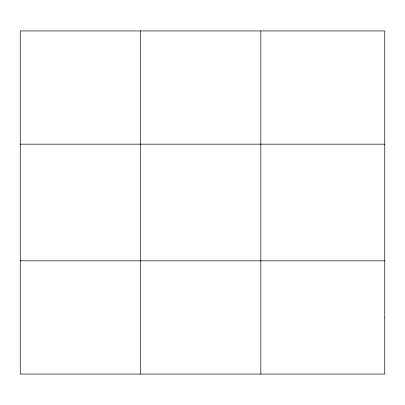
<?xml version="1.0" encoding="UTF-8"?>
<svg xmlns="http://www.w3.org/2000/svg" width="405" height="405" viewBox="0 0 405 405"><rect width="100%" height="100%" fill="white"/><g stroke="black" fill="none" stroke-linecap="round" stroke-linejoin="round"><path stroke-width="0.61" d="M140.535 374.058L140.535 30.942M260.82 374.058L260.82 30.942M20.25 144.17L384.75 144.17M20.25 260.83L384.75 260.83M384.75 317.444L384.75 374.058L20.25 374.058L20.25 30.942L384.75 30.942L384.75 317.444"/></g></svg>
